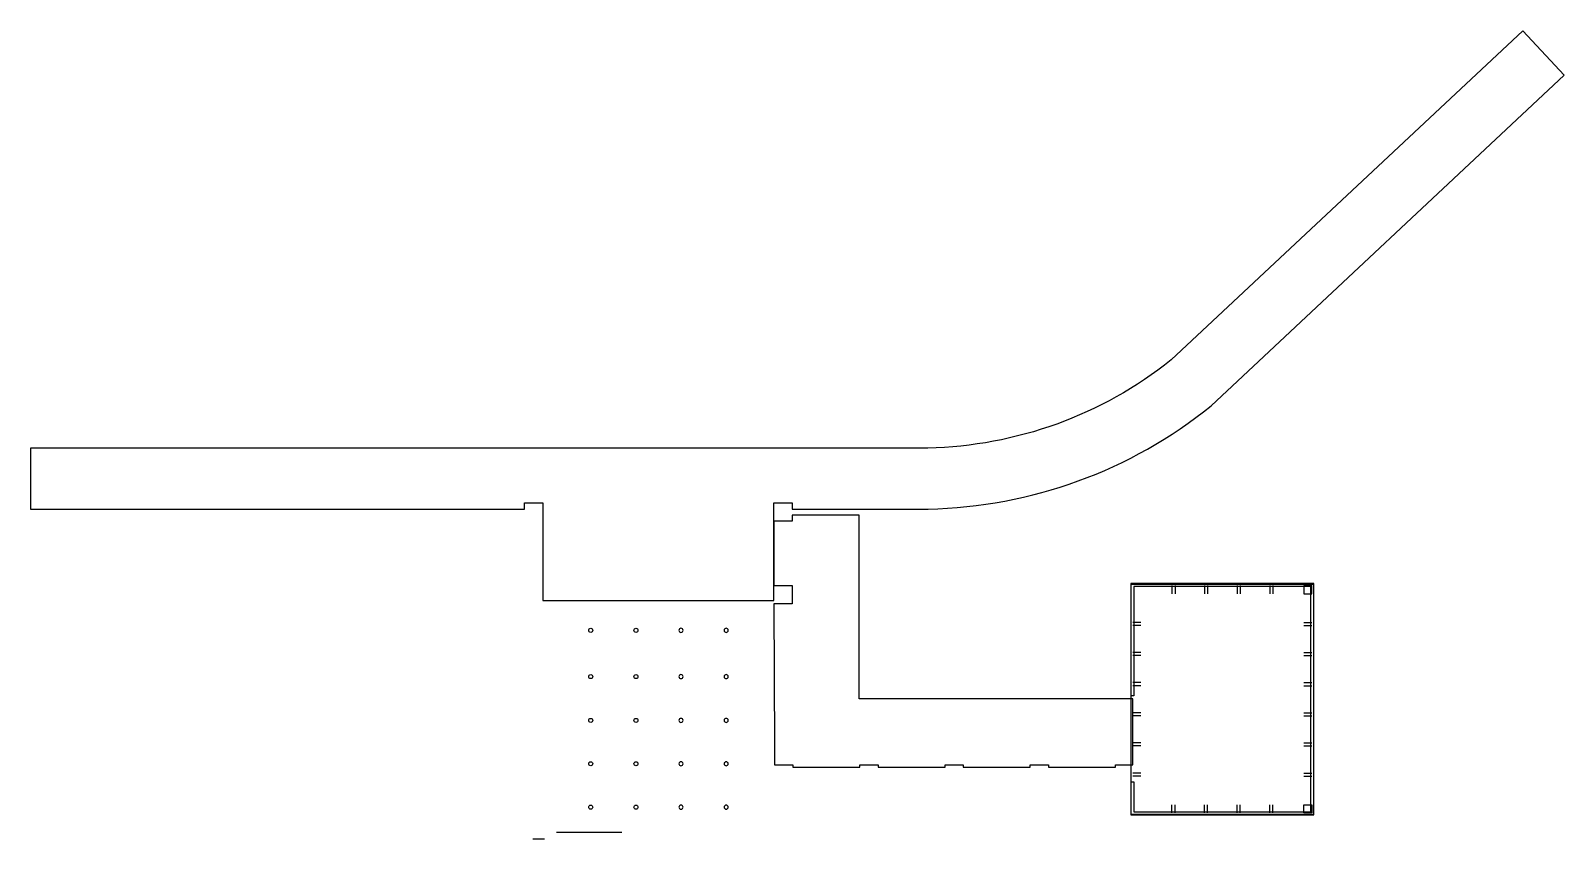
# Model space of a CAD drawing. Header units: inches. Extents: x -997 to 2025, y 21 to 1614.
import ezdxf

# ---------------------------------------------------------------- set-up
doc = ezdxf.new("R2010")
doc.units = ezdxf.units.IN
doc.header["$MEASUREMENT"] = 0
for name, color, linetype in [('A-Floor', 7, 'Continuous'), ('base', 1, 'Continuous'), ('frame', 2, 'Continuous'), ('glass', 5, 'Continuous'), ('lights', 160, 'Continuous'), ('pave1', 7, 'Continuous'), ('roof', 9, 'Continuous'), ('trim-conc', 7, 'Continuous')]:
    doc.layers.add(name, color=color, linetype=linetype)

# ---------------------------------------------------------------- blocks, each defined once
blk = doc.blocks.new('can')
blk.add_circle((0, 0), 4)

msp = doc.modelspace()

# ---------------------------------------------------------------- linework, layer by layer
at = {"extrusion": (0, -1, 0), "elevation": -35}
msp.add_lwpolyline([(39, 337), (39, 246), (168, 246)], dxfattribs=at)
at = {"layer": 'A-Floor'}
msp.add_lwpolyline([(468.6, 168), (504.6, 168), (504.6, 162.9), (636.6, 162.9), (636.6, 168), (672.6, 168), (672.6, 162.9), (804.6, 162.9), (804.6, 168), (840.6, 168), (840.6, 162.9), (972.6, 162.9), (972.6, 168), (1008.6, 168), (1008.6, 162.9), (1140.6, 162.9), (1140.6, 168), (1174.6, 168), (1174.6, 297.9), (635.6, 297.9), (635.6, 659.6), (503.6, 659.6), (503.6, 647.5), (467.6, 647.5), (467.6, 520.7), (503.6, 520.7), (503.6, 484.7), (467.6, 484.7), (468.6, 202.6), (468.6, 168)], close=True, dxfattribs=at)
at = {"layer": 'base', "elevation": 240}
for points in [[(12.4, 659.6), (12.4, 659.6)], [(467.6, 659.6), (467.6, 659.6)]]:
    msp.add_lwpolyline(points, dxfattribs=at)
at = {"layer": 'frame'}
for points, elevation in [([(1251.7, 520.7), (1251.7, 504.7)], 197), ([(1257.7, 520.7), (1257.7, 504.7)], 197), ([(1315.9, 520.7), (1315.9, 504.7)], 197), ([(1321.9, 520.7), (1321.9, 504.7)], 197), ([(1380, 520.7), (1380, 504.7)], 197), ([(1386, 520.7), (1386, 504.7)], 197), ([(1444.2, 520.7), (1444.2, 504.7)], 197), ([(1450.2, 520.7), (1450.2, 504.7)], 197), ([(1190.6, 448.3), (1174.6, 448.3)], 192), ([(1190.6, 442.3), (1174.6, 442.3)], 192), ([(1511.3, 448.3), (1527.3, 448.3)], 192), ([(1511.3, 442.3), (1527.3, 442.3)], 192), ([(1190.6, 389), (1174.6, 389)], 192), ([(1190.6, 383), (1174.6, 383)], 192), ([(1511.3, 389), (1527.3, 389)], 192), ([(1511.3, 383), (1527.3, 383)], 192), ([(1190.6, 329.6), (1174.6, 329.6)], 192), ([(1190.6, 323.6), (1174.6, 323.6)], 192), ([(1511.3, 329.6), (1527.3, 329.6)], 192), ([(1511.3, 323.6), (1527.3, 323.6)], 192), ([(1190.6, 270.2), (1174.6, 270.2)], 192), ([(1190.6, 264.2), (1174.6, 264.2)], 192), ([(1511.3, 270.2), (1527.3, 270.2)], 192), ([(1511.3, 264.2), (1527.3, 264.2)], 192), ([(1190.6, 210.9), (1174.6, 210.9)], 192), ([(1190.6, 204.9), (1174.6, 204.9)], 192), ([(1511.3, 210.9), (1527.3, 210.9)], 192), ([(1511.3, 204.9), (1527.3, 204.9)], 192), ([(1190.6, 151.5), (1174.6, 151.5)], 192), ([(1511.3, 151.5), (1527.3, 151.5)], 192), ([(1190.6, 145.5), (1174.6, 145.5)], 192), ([(1511.3, 145.5), (1527.3, 145.5)], 192), ([(1251.7, 73.1), (1251.7, 89.1)], 197), ([(1257.7, 73.1), (1257.7, 89.1)], 197), ([(1315.9, 73.1), (1315.9, 89.1)], 197), ([(1321.9, 73.1), (1321.9, 89.1)], 197), ([(1380, 73.1), (1380, 89.1)], 197), ([(1386, 73.1), (1386, 89.1)], 197), ([(1444.2, 73.1), (1444.2, 89.1)], 197), ([(1450.2, 73.1), (1450.2, 89.1)], 197)]:
    msp.add_lwpolyline(points, dxfattribs=dict(at, elevation=elevation))
at = {"layer": 'frame', "elevation": 192}
for points in [[(1511.3, 504.7), (1527.3, 504.7), (1527.3, 520.7), (1511.3, 520.7)], [(1511.3, 89.1), (1527.3, 89.1), (1527.3, 73.1), (1511.3, 73.1)]]:
    msp.add_lwpolyline(points, close=True, dxfattribs=at)
at = {"layer": 'glass', "extrusion": (0, -1, 0), "elevation": -21}
msp.add_lwpolyline([(15.2, 356.4), (-7.3, 356.4)], dxfattribs=at)
at = {"layer": 'pave1', "elevation": -6}
msp.add_lwpolyline([(1942.7, 1613.7), (1249.9, 965.1, -0.164052), (770.8, 791.5), (-996.8, 791.5), (-996.8, 671.6), (-23.6, 671.6), (-23.6, 683.5), (12.4, 683.5), (12.4, 491.6), (467.6, 491.6), (467.6, 683.5), (503.6, 683.5), (503.6, 671.6), (771.6, 671.6, 0.166536), (1328.8, 874.8), (2024.6, 1526.2)], format="xyb", close=True, dxfattribs=at)
at = {"layer": 'roof', "elevation": 262}
msp.add_lwpolyline([(1531.3, 524.7), (1170.6, 524.7), (1170.6, 69.1), (1531.3, 69.1)], close=True, dxfattribs=at)
at = {"layer": 'trim-conc'}
msp.add_lwpolyline([(1171.6, 303.9), (1171.6, 523.7), (1530.3, 523.7), (1530.3, 70.1), (1171.6, 70.1), (1171.6, 134), (1176.6, 134), (1176.6, 75.1), (1525.3, 75.1), (1525.3, 518.7), (1176.6, 518.7), (1176.6, 303.9)], close=True, dxfattribs=at)

# ---------------------------------------------------------------- block references
at = {"layer": 'lights'}
for p in [(106.6, 432.6, 365.2), (195.6, 432.6, 383.6), (106.6, 341.5, 365.2), (195.6, 341.5, 383.6), (106.6, 255.2, 365.2), (195.6, 255.2, 383.6), (106.6, 169.8, 365.2), (195.6, 169.8, 383.6), (106.6, 84.4, 365.2), (195.6, 84.4, 383.6)]:
    msp.add_blockref('can', p, dxfattribs=at)
at = {"layer": 'lights', "xscale": -1}
for p in [(284.4, 432.6, 383.6), (373.4, 432.6, 365.2), (284.4, 341.5, 383.6), (373.4, 341.5, 365.2), (284.4, 255.2, 383.6), (373.4, 255.2, 365.2), (284.4, 169.8, 383.6), (373.4, 169.8, 365.2), (284.4, 84.4, 383.6), (373.4, 84.4, 365.2)]:
    msp.add_blockref('can', p, dxfattribs=at)

doc.saveas('drawing.dxf')
